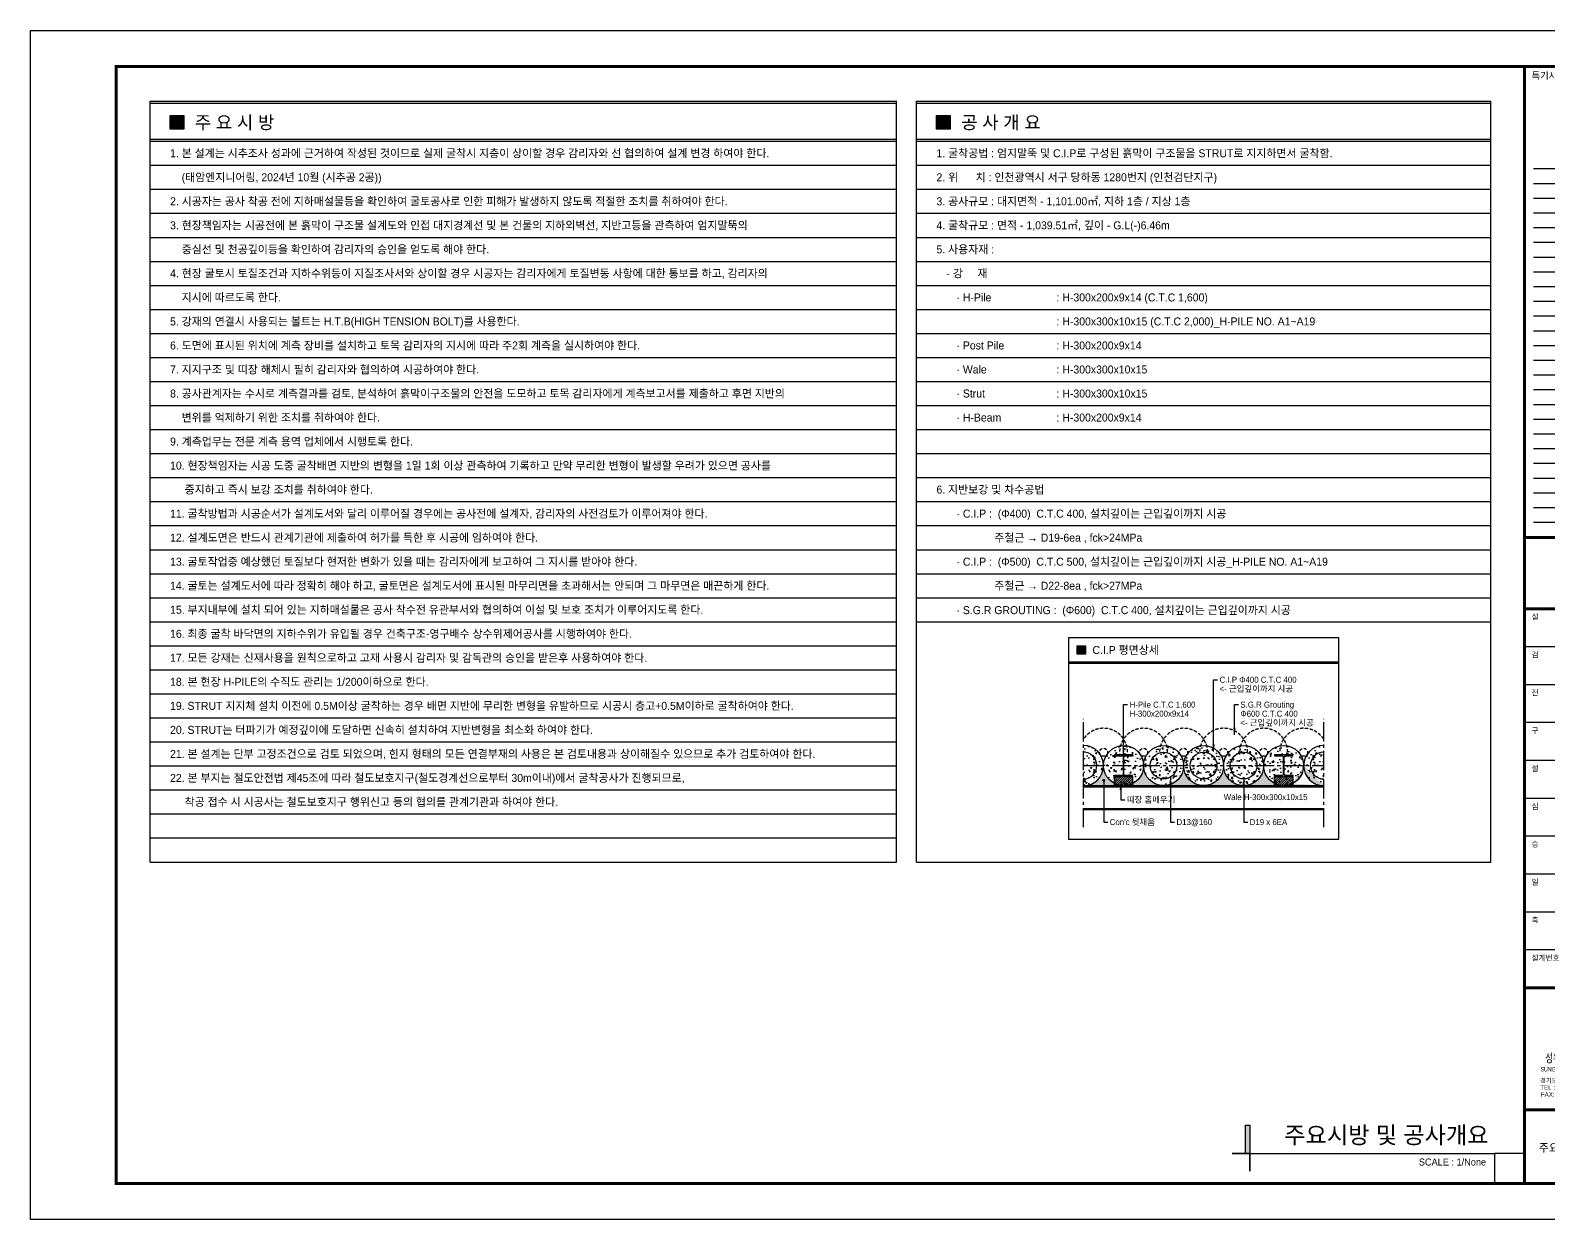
# Model space of a CAD drawing. Header units: millimetres. Extents: x 1073475 to 2890243, y -1340830 to -367733.
# Drawn here: x 1536233 to 1612107, y -427133 to -367733 of the extents above; entities that cross this region are included whole.
import ezdxf
from ezdxf.enums import TextEntityAlignment as Align

# ---------------------------------------------------------------- set-up
doc = ezdxf.new("R2010")
doc.units = ezdxf.units.MM
doc.header["$LTSCALE"] = 50
for name, pattern in [('CENTER2', [28.575, 19.05, -3.175, 3.175, -3.175]), ('DIVIDE', [1.25, 0.5, -0.25, 0, -0.25, 0, -0.25]), ('HIDDEN', [9.525, 6.35, -3.175]), ('HIDDEN2', [4.7625, 3.175, -1.5875])]:
    doc.linetypes.add(name, pattern=pattern)
for name, color, linetype in [('0-BOX', 3, 'Continuous'), ('0-CEN-DI', 1, 'DIVIDE'), ('0-CIP0', 83, 'Continuous'), ('0-DIM', 173, 'Continuous'), ('0-PILE', 10, 'Continuous'), ('0-TEXT-1', 7, 'Continuous'), ('0-WALE-1', 2, 'Continuous'), ('0-WALE-2', 1, 'Continuous'), ('11', 11, 'Continuous'), ('2', 3, 'Continuous'), ('3', 3, 'Continuous'), ('4', 4, 'Continuous'), ('A-SYM', 7, 'Continuous'), ('C-CEN-HI', 1, 'HIDDEN'), ('C-DIM', 7, 'Continuous'), ('C-띠철근', 7, 'Continuous'), ('C-주철근', 6, 'Continuous'), ('HAT', 8, 'Continuous'), ('line(x)', 253, 'Continuous'), ('SGR', 8, 'Continuous'), ('TEX', 3, 'Continuous'), ('TEXT', 3, 'Continuous'), ('TEXT01(IMAGE)', 7, 'Continuous'), ('TEXT1', 7, 'Continuous'), ('TITLE-1', 3, 'Continuous')]:
    doc.layers.add(name, color=color, linetype=linetype)
doc.layers.add('defpoint', color=193, linetype='Continuous', plot=False)
doc.styles.add('RXHG', font='arial.ttf')
doc.styles.add('RXHS', font='SIMPLEX.SHX', dxfattribs={"bigfont": 'WHGTXT.SHX'})
doc.styles.add('돋움', font='')
doc.styles.get('돋움').set_extended_font_data('Dotum')
doc.dimstyles.new('SAM-LE-LE', dxfattribs={"dimscale": 0.1, "dimtxt": 300, "dimasz": 360, "dimexe": 70, "dimexo": 0, "dimgap": 100, "dimtad": 1, "dimdec": 0, "dimzin": 0, "dimdsep": 46, "dimlunit": 6, "dimtxsty": '돋움', "dimblk": 'NONE', "dimcen": 100, "dimclrd": 1, "dimclre": 1, "dimclrt": 256, "dimadec": 0, "dimazin": 0, "dimtfac": 1, "dimtdec": 0, "dimtix": 1, "dimtmove": 2, "dimatfit": 3, "dimfxl": 70, "dimtolj": 1, "dimtzin": 0, "dimlwd": -1, "dimlwe": -1, "dimarcsym": 0})

# ---------------------------------------------------------------- blocks, each defined once
blk = doc.blocks.new('_None')
blk = doc.blocks.new('dbox')
at = {"layer": 'HAT'}
h = blk.add_hatch(color=11, dxfattribs=at)
h.paths.add_polyline_path([(77433, 9338), (77433, 10691), (77634, 10691), (77772, 10499), (77772, 9338)])
h.paths.add_polyline_path([(78357, 10329), (78357, 9338), (77980, 9338), (77980, 10162), (78156, 10329)])
h = blk.add_hatch(color=11, dxfattribs=at)
edge = h.paths.add_edge_path()
edge.add_line((78389, 9153), (78400, 9195))
edge.add_line((78400, 9195), (78457, 9195))
edge.add_line((78457, 9195), (78452, 9178))
edge.add_ellipse((77492, 11535), major_axis=(0, 2545), ratio=1, start_angle=202.14575, end_angle=210.59706)
edge.add_ellipse((78218, 10308), major_axis=(0, 1119), ratio=1, start_angle=210.59601, end_angle=228.2714)
edge.add_ellipse((78968, 9639), major_axis=(0, 114), ratio=1, start_angle=228.27786, end_angle=285.87038)
edge.add_ellipse((78968, 9639), major_axis=(0, 114), ratio=1, start_angle=-74.13617, end_angle=-16.54365)
edge.add_ellipse((78682, 8675), major_axis=(0, 1119), ratio=1, start_angle=-16.53888, end_angle=1.1365)
edge.add_ellipse((78710, 7250), major_axis=(0, 2545), ratio=1, start_angle=1.13205, end_angle=6.30579)
edge.add_line((78431, 9779), (78431, 9265))
edge.add_line((78431, 9265), (77906, 9265))
edge.add_line((77906, 9265), (77906, 9679))
edge.add_ellipse((79084, 5053), major_axis=(-53, 4773), ratio=1, start_angle=13.63978, end_angle=14.40005)
edge.add_line((77845, 9663), (77845, 9265))
edge.add_line((77845, 9265), (77360, 9265))
edge.add_line((77360, 9265), (77360, 9504))
edge.add_ellipse((79084, 5053), major_axis=(-54, 4773), ratio=1, start_angle=20.5246, end_angle=21.42921)
edge.add_ellipse((78246, 7118), major_axis=(1, 2545), ratio=1, start_angle=22.09966, end_angle=30.61589)
edge.add_ellipse((77521, 8345), major_axis=(0, 1119), ratio=1, start_angle=30.59612, end_angle=48.27151)
edge.add_ellipse((76770, 9014), major_axis=(0, 114), ratio=1, start_angle=48.27498, end_angle=105.86751)
edge.add_ellipse((76770, 9014), major_axis=(0, 114), ratio=1, start_angle=105.85778, end_angle=163.4503)
edge.add_ellipse((77057, 9978), major_axis=(0, 1119), ratio=1, start_angle=163.45499, end_angle=181.13038)
edge.add_ellipse((77028, 11403), major_axis=(0, 2545), ratio=1, start_angle=181.13636, end_angle=189.65259)
edge.add_ellipse((76655, 13600), major_axis=(1, 4773), ratio=1, start_angle=189.65565, end_angle=194.72387)
edge.add_ellipse((77757, 8815), major_axis=(0, 201), ratio=1, start_angle=-33.1522, end_angle=-28.66311)
edge.add_ellipse((77876, 9033), major_axis=(0, 46.8), ratio=1, start_angle=127.97322, end_angle=151.12117, ccw=False)
edge.add_ellipse((-198308, -206946), major_axis=(272663, 220334), ratio=0.9999999, start_angle=-0.91538, end_angle=-0.91145)
edge.add_ellipse((77863, 9053), major_axis=(0, 49), ratio=1, start_angle=104.03629, end_angle=128.0489, ccw=False)
edge.add_ellipse((77668, 9004), major_axis=(0, 153), ratio=1, start_angle=-76.08998, end_angle=-70.28749)
edge.add_ellipse((77873, 9078), major_axis=(0, 65.1), ratio=1, start_angle=89.33612, end_angle=109.77975, ccw=False)
edge.add_ellipse((77638, 9080), major_axis=(0, 170), ratio=1, start_angle=269.39254, end_angle=274.55697)
edge.add_ellipse((77867, 9099), major_axis=(0, 60.4), ratio=1, start_angle=75.19941, end_angle=94.52888, ccw=False)
edge.add_ellipse((77687, 9146), major_axis=(0, 126), ratio=1, start_angle=255.38151, end_angle=261.38389)
edge.add_ellipse((77871, 9118), major_axis=(0, 59.9), ratio=1, start_angle=424.09302, end_angle=441.18441, ccw=False)
edge.add_ellipse((78586, 8771), major_axis=(12, 855), ratio=1, start_angle=423.73232, end_angle=424.89882, ccw=False)
edge.add_ellipse((77873, 9135), major_axis=(-0.1, 54.6), ratio=1, start_angle=405.77633, end_angle=422.85172, ccw=False)
edge.add_ellipse((77243, 9746), major_axis=(21, 823), ratio=1, start_angle=227.3729, end_angle=228.31467)
edge.add_ellipse((77879, 9149), major_axis=(-0.1, 48.7), ratio=1, start_angle=391.37895, end_angle=406.71584, ccw=False)
edge.add_ellipse((80059, 5590), major_axis=(871, 4132), ratio=1, start_angle=403.17743, end_angle=403.38991, ccw=False)
edge.add_ellipse((77890, 9161), major_axis=(0.2, 45), ratio=1, start_angle=377.16985, end_angle=391.5723, ccw=False)
edge.add_ellipse((77923, 9052), major_axis=(0, 159), ratio=1, start_angle=360.49314, end_angle=376.84703, ccw=False)
edge.add_ellipse((77922, 9120), major_axis=(0, 90.2), ratio=1, start_angle=273.76468, end_angle=360.51507, ccw=False)
edge.add_line((78012, 9126), (77963, 9126))
edge.add_ellipse((78018, 9158), major_axis=(0, 63.9), ratio=1, start_angle=102.41382, end_angle=119.80768, ccw=False)
edge.add_ellipse((77951, 9143), major_axis=(-3.78, 3.78), ratio=1, start_angle=237.40671, end_angle=277.46827)
edge.add_ellipse((78051, 9274), major_axis=(-1, 160), ratio=1, start_angle=135.44574, end_angle=142.1938, ccw=False)
edge.add_ellipse((77937, 9157), major_axis=(-2.8, 2.8), ratio=1, start_angle=-89.27979, end_angle=-50.76183)
edge.add_ellipse((77917, 8964), major_axis=(0, 198), ratio=1, start_angle=-5.75604, end_angle=4.1965)
edge.add_ellipse((77905, 9138), major_axis=(0, 23.5), ratio=1, start_angle=4.16397, end_angle=54.24834)
edge.add_ellipse((78033, 9045), major_axis=(0, 182), ratio=1, start_angle=54.34106, end_angle=64.37171)
edge.add_ellipse((77916, 9102), major_axis=(0.1, 51.8), ratio=1, start_angle=64.36733, end_angle=86.88615)
edge.add_ellipse((77997, 9097), major_axis=(0, 133), ratio=1, start_angle=86.82838, end_angle=111.31775)
edge.add_ellipse((77916, 9065), major_axis=(0, 46), ratio=1, start_angle=111.28668, end_angle=179.01186)
edge.add_ellipse((77916, 9070), major_axis=(0, 50.3), ratio=1, start_angle=179.04766, end_angle=257.49529)
edge.add_line((77965, 9059), (77912, 9059))
edge.add_line((77912, 9059), (77912, 9106))
edge.add_line((77912, 9106), (78016, 9106))
edge.add_line((78016, 9106), (78016, 9025))
edge.add_ellipse((76569, 13866), major_axis=(-11, 5052), ratio=1, start_angle=196.51434, end_angle=198.75655)
edge.add_line((78204, 9085), (78172, 9195))
edge.add_line((78172, 9195), (78229, 9195))
edge.add_line((78229, 9195), (78254, 9103))
edge.add_ellipse((76655, 13600), major_axis=(-56, 4773), ratio=1, start_angle=198.905, end_angle=199.07854)
edge.add_line((78267, 9108), (78284, 9195))
edge.add_line((78284, 9195), (78342, 9195))
edge.add_line((78342, 9195), (78354, 9140))
edge.add_ellipse((76655, 13600), major_axis=(-90, 4772), ratio=1, start_angle=199.77228, end_angle=200.219)
h.paths.add_polyline_path([(77775, 9195), (77717, 9195), (77717, 9075), (77642, 9195), (77587, 9195), (77587, 8972), (77643, 8972), (77643, 9098), (77720, 8972), (77775, 8972)], flags=16)
edge = h.paths.add_edge_path(flags=16)
edge.add_line((77487, 9202), (77487, 9053))
edge.add_ellipse((77453, 9053), major_axis=(0, 33.6), ratio=1, start_angle=179.63205, end_angle=270.23961, ccw=False)
edge.add_ellipse((77453, 9053), major_axis=(0, 33.6), ratio=1, start_angle=89.65399, end_angle=180.26156, ccw=False)
edge.add_line((77419, 9053), (77419, 9202))
edge.add_line((77419, 9202), (77365, 9202))
edge.add_line((77365, 9202), (77365, 9047))
edge.add_ellipse((77439, 9049), major_axis=(0, 73.9), ratio=1, start_angle=91.62143, end_angle=151.65612)
edge.add_ellipse((77453, 9080), major_axis=(0, 108), ratio=1, start_angle=153.13176, end_angle=180.07033)
edge.add_ellipse((77453, 9080), major_axis=(0, 108), ratio=1, start_angle=179.97343, end_angle=206.91201)
edge.add_ellipse((77467, 9049), major_axis=(0, 73.7), ratio=1, start_angle=208.41656, end_angle=268.45125)
edge.add_line((77541, 9047), (77541, 9202))
edge.add_line((77541, 9202), (77487, 9202))
edge = h.paths.add_edge_path(flags=16)
edge.add_line((77279, 9104), (77218, 9119))
edge.add_ellipse((77223, 9134), major_axis=(0, 15.5), ratio=1, start_angle=20.86241, end_angle=163.74287, ccw=False)
edge.add_ellipse((77239, 9103), major_axis=(0, 49.9), ratio=1, start_angle=340.66039, end_angle=385.41453, ccw=False)
edge.add_ellipse((77246, 9126), major_axis=(0, 25.8), ratio=1, start_angle=255.14866, end_angle=339.5497, ccw=False)
edge.add_line((77271, 9120), (77326, 9120))
edge.add_ellipse((77250, 9124), major_axis=(0, 75.8), ratio=1, start_angle=266.55555, end_angle=353.45548)
edge.add_ellipse((77237, 9076), major_axis=(0, 126), ratio=1, start_angle=-10.00388, end_angle=18.56131)
edge.add_ellipse((77217, 9130), major_axis=(0, 67.6), ratio=1, start_angle=17.08716, end_angle=163.24438)
edge.add_line((77197, 9066), (77262, 9050))
edge.add_ellipse((77259, 9035), major_axis=(0, 15.9), ratio=1, start_angle=218.24348, end_angle=346.16871, ccw=False)
edge.add_ellipse((77238, 9068), major_axis=(0, 54.8), ratio=1, start_angle=165.503, end_angle=213.59299, ccw=False)
edge.add_ellipse((77228, 9041), major_axis=(0, 26.2), ratio=1, start_angle=74.99155, end_angle=171.41272, ccw=False)
edge.add_line((77203, 9048), (77146, 9048))
edge.add_ellipse((77226, 9045), major_axis=(0, 80.6), ratio=1, start_angle=88.40662, end_angle=171.85525)
edge.add_ellipse((77237, 9061), major_axis=(0, 97.8), ratio=1, start_angle=166.80632, end_angle=184.41011)
edge.add_ellipse((77246, 9060), major_axis=(0, 96.2), ratio=1, start_angle=179.64839, end_angle=218.73001)
edge.add_ellipse((77262, 9040), major_axis=(0, 70.5), ratio=1, start_angle=218.10449, end_angle=286.34765)
edge.add_ellipse((77268, 9040), major_axis=(0, 64.6), ratio=1, start_angle=-72.251, end_angle=-9.24795)
h = blk.add_hatch(color=11, dxfattribs=at)
h.paths.add_polyline_path([(78443, 9175), (78397, 9156), (78367, 9042), (78347, 9137), (78276, 9111), (78262, 9042), (78247, 9100), (78211, 9088), (78243, 8979), (78282, 8979), (78314, 9120), (78347, 8979), (78386, 8979)])
edge = h.paths.add_edge_path()
edge.add_ellipse((78571, 9096), major_axis=(0, 95.8), ratio=1, start_angle=-76.32675, end_angle=77.65075)
edge.add_ellipse((78604, 9083), major_axis=(0, 131), ratio=1, start_angle=75.19386, end_angle=89.61155)
edge.add_ellipse((78604, 9084), major_axis=(0, 131), ratio=1, start_angle=90.39035, end_angle=104.80803)
edge.add_ellipse((78571, 9072), major_axis=(0, 95.8), ratio=1, start_angle=102.35608, end_angle=256.33358)
edge.add_ellipse((78529, 9083), major_axis=(0, 139), ratio=1, start_angle=255.68401, end_angle=270.10169)
edge.add_ellipse((78529, 9084), major_axis=(0, 139), ratio=1, start_angle=269.89823, end_angle=284.31591)
edge = h.paths.add_edge_path(flags=16)
edge.add_ellipse((78524, 9084), major_axis=(0, 101), ratio=1, start_angle=269.91321, end_angle=296.85725)
edge.add_ellipse((78571, 9108), major_axis=(0, 47.9), ratio=1, start_angle=-63.63485, end_angle=66.48331)
edge.add_ellipse((78612, 9083), major_axis=(0, 96), ratio=1, start_angle=62.50271, end_angle=89.44675)
edge.add_ellipse((78612, 9085), major_axis=(0, 96), ratio=1, start_angle=90.55324, end_angle=117.49729)
edge.add_ellipse((78571, 9059), major_axis=(0, 47.9), ratio=1, start_angle=113.5185, end_angle=243.63665)
edge.add_ellipse((78524, 9083), major_axis=(0, 101), ratio=1, start_angle=243.13124, end_angle=270.07528)
edge = h.paths.add_edge_path()
edge.add_ellipse((78792, 9096), major_axis=(0, 95.8), ratio=1, start_angle=-76.32673, end_angle=77.65076)
edge.add_ellipse((78825, 9083), major_axis=(0, 131), ratio=1, start_angle=75.18482, end_angle=89.6025)
edge.add_ellipse((78825, 9084), major_axis=(0, 131), ratio=1, start_angle=90.372, end_angle=104.78969)
edge.add_ellipse((78792, 9072), major_axis=(0, 95.8), ratio=1, start_angle=102.35607, end_angle=256.33357)
edge.add_ellipse((78750, 9083), major_axis=(0, 139), ratio=1, start_angle=255.65083, end_angle=270.06851)
edge.add_ellipse((78750, 9084), major_axis=(0, 139), ratio=1, start_angle=269.93139, end_angle=284.34907)
edge = h.paths.add_edge_path(flags=16)
edge.add_ellipse((78746, 9084), major_axis=(0, 101), ratio=1, start_angle=269.93501, end_angle=296.87905)
edge.add_ellipse((78792, 9108), major_axis=(0, 47.9), ratio=1, start_angle=-63.6271, end_angle=66.49105)
edge.add_ellipse((78834, 9083), major_axis=(0, 96), ratio=1, start_angle=62.50369, end_angle=89.44773)
edge.add_ellipse((78834, 9085), major_axis=(0, 96), ratio=1, start_angle=90.55228, end_angle=117.49632)
edge.add_ellipse((78792, 9059), major_axis=(0, 47.9), ratio=1, start_angle=113.51075, end_angle=243.62891)
edge.add_ellipse((78746, 9083), major_axis=(0, 101), ratio=1, start_angle=243.13351, end_angle=270.07756)
h = blk.add_hatch(color=11, dxfattribs=at)
edge = h.paths.add_edge_path()
edge.add_line((78008, 9023), (77879, 8986))
edge.add_ellipse((77911, 9057), major_axis=(0, 77.8), ratio=1, start_angle=155.03594, end_angle=230.62664)
edge.add_line((77972, 9008), (77982, 8984))
edge.add_line((77982, 8984), (78008, 8984))
edge.add_line((78008, 8984), (78008, 9023))
at = {"layer": '11'}
for p, q in [((4288, 57600), (81088, 57600)), ((4288, 1800), (4288, 57600)), ((81088, 57600), (81088, 1800)), ((81088, 1800), (4288, 1800))]:
    blk.add_line(p, q, dxfattribs=at)
at = {"layer": '11', "const_width": 150}
blk.add_lwpolyline([(81088, 1800), (4288, 1800), (4288, 57600), (81088, 57600)], close=True, dxfattribs=at)
for points in [[(74675, 57600), (74675, 1800)], [(81088, 34076), (74675, 34076)], [(81088, 30501), (74675, 30501)], [(81088, 11577), (74675, 11577)], [(81088, 5480), (74675, 5480)]]:
    blk.add_lwpolyline(points, dxfattribs=at)
at = {"layer": '3'}
for p, q in [((81088, 28609), (74675, 28609)), ((81088, 26717), (74675, 26717)), ((81088, 24824), (74675, 24824)), ((81088, 22932), (74675, 22932)), ((81088, 21039), (74675, 21039)), ((81088, 19147), (74675, 19147)), ((81088, 17255), (74675, 17255)), ((81088, 15362), (74675, 15362)), ((81088, 13470), (74675, 13470))]:
    blk.add_line(p, q, dxfattribs=at)
at = {"layer": '4'}
for p, q in [((80586, 52479), (75119, 52479)), ((80586, 51743), (75119, 51743)), ((80586, 51007), (75119, 51007)), ((80586, 50271), (75119, 50271)), ((80586, 49536), (75119, 49536)), ((80586, 48800), (75119, 48800)), ((80586, 48064), (75119, 48064)), ((80586, 47328), (75119, 47328)), ((80586, 46592), (75119, 46592)), ((80586, 45856), (75119, 45856)), ((80586, 45120), (75119, 45120)), ((80586, 44384), (75119, 44384)), ((80586, 43648), (75119, 43648)), ((80586, 42912), (75119, 42912)), ((80586, 42176), (75119, 42176)), ((80586, 41440), (75119, 41440)), ((80586, 40704), (75119, 40704)), ((80586, 39968), (75119, 39968)), ((80586, 39232), (75119, 39232)), ((80586, 38497), (75119, 38497)), ((80586, 37761), (75119, 37761)), ((80586, 37025), (75119, 37025)), ((80586, 36289), (75119, 36289)), ((80586, 35553), (75119, 35553)), ((80586, 34817), (75119, 34817))]:
    blk.add_line(p, q, dxfattribs=at)
at = {"layer": 'TEXT', "color": 7}
for p, q in [((0, 59400), (84100, 59400)), ((0, 0), (0, 59400)), ((84100, 59400), (84100, 0)), ((84100, 0), (0, 0))]:
    blk.add_line(p, q, dxfattribs=at)
at = {"layer": 'TEX', "color": 7, "linetype": 'Continuous', "style": 'RXHG', "width": 1}
blk.add_text('FILE NAME : ', height=300, rotation=90, dxfattribs=at).set_placement((81831, 1813))
at = {"layer": 'TEX', "color": 6, "linetype": 'Continuous', "style": 'RXHG', "width": 1}
for tag, p in [('일자', (76628, 15972)), ('축척', (76628, 13925)), ('설계번호', (76684, 12170))]:
    blk.add_attdef(tag, p, '', height=300, dxfattribs=at)
at = {"layer": 'TEX', "color": 7, "linetype": 'Continuous', "style": 'RXHG', "width": 1}
blk.add_attdef('파일명', (81840, 4453), '', height=300, rotation=90, dxfattribs=at)
at = {"layer": 'TEX', "linetype": 'Continuous', "style": 'RXHG', "width": 1}
for tag, p in [('도면명-1', (77799, 3389)), ('도면명-2', (77799, 2662))]:
    blk.add_attdef(tag, text='', height=400, dxfattribs=at).set_placement(p, align=Align.CENTER)
at = {"layer": 'TEXT1'}
for s, height, style, width, p in [('특기사항', 334.3, 'RXHS', 1, (75018, 56940)), ('NOTE', 278.6, 'RXHS', 1, (77005, 56974)), ('PROJECT TITLE', 231.29, 'RXHS', 1, (76539, 33488)), ('설    계', 273.3, 'RXHS', 1, (75018, 29943)), ('DRAWN BY', 231.3, 'RXHS', 1, (76609, 29956)), ('검    토', 273.3, 'RXHS', 1, (75018, 28050)), ('CHECKED BY', 231.3, 'RXHS', 1, (76609, 28085)), ('전    기', 273.3, 'RXHS', 1, (75018, 26158)), ('ELEC BY', 231.3, 'RXHS', 1, (76609, 26192)), ('구    조', 273.3, 'RXHS', 1, (75018, 24266)), ('STRUCT BY', 231.3, 'RXHS', 1, (76609, 24300)), ('설    비', 273.3, 'RXHS', 1, (75018, 22373)), ('MECHANICAL', 231.3, 'RXHS', 1, (76609, 22407)), ('심    사', 273.3, 'RXHS', 1, (75018, 20481)), ('SUBMITTED BY', 231.29, 'RXHS', 1, (76609, 20515)), ('승    인', 273.3, 'RXHS', 1, (75018, 18588)), ('APPROVED BY', 231.29, 'RXHS', 1, (76609, 18623)), ('일    자', 273.3, 'RXHS', 1, (75018, 16696)), ('DATE', 231.3, 'RXHS', 1, (76609, 16730)), ('축    척', 273.3, 'RXHS', 1, (75018, 14804)), ('SCALE', 231.3, 'RXHS', 1, (76609, 14838)), ('설계번호', 273.3, 'RXHS', 1, (75018, 12911)), ('PROJECT NO.', 231.29, 'RXHS', 1, (76598, 12945)), ('성우종합건축사사무소', 450, 'RXHG', 0.68, (75702, 7851)), ('SUBJECT TITLE', 231.29, 'RXHS', 1, (76628, 4888))]:
    blk.add_text(s, height=height, dxfattribs=dict(at, style=style, width=width)).set_placement(p)
at = {"layer": 'TEXT1', "color": 4, "style": 'RXHG'}
for s, width, p in [('SUNG WOO ARCHITECTS & ENGINEERS CO.LTD.', 0.68, (75467, 7400)), ('경기도 성남시 분당구 구미동 153', 1, (75450, 6838)), ('TEL :대표전화 (031)726-5566', 1, (75454, 6489)), ('FAX:(031)726-5567', 1, (75481, 6139))]:
    blk.add_text(s, height=222.88, dxfattribs=dict(at, width=width)).set_placement(p)

msp = doc.modelspace()

# ---------------------------------------------------------------- hatches: boundary and pattern name
h = msp.add_hatch()
h.set_pattern_fill('GRASS', color=8, scale=6, style=0)
h.set_pattern_definition([(90, (1588864.63, -405455.3), (-107.763, 107.763), [28.575, -186.951]), (45, (1588864.63, -405455.3), (-107.763, 107.763), [28.575, -123.825]), (135, (1588864.63, -405455.3), (-107.763, -107.763), [28.575, -123.825])])
h.paths.add_polyline_path([(1589864.6, -404455.3, -0.4142136), (1588864.6, -405455.3), (1590410.1, -405455.3), (1590410.1, -405346, -0.2818611)])
h.paths.add_polyline_path([(1591864.6, -404455.3, -0.2818611), (1591319.2, -405346), (1591319.2, -405455.3), (1592864.6, -405455.3, -0.4142136)])
h.paths.add_polyline_path([(1593864.6, -404455.3, -0.4142136), (1592864.6, -405455.3), (1594864.6, -405455.3, -0.4142136)])
h.paths.add_polyline_path([(1595864.6, -404455.3, -0.4142136), (1594864.6, -405455.3), (1596864.6, -405455.3, -0.4142136)])
h.paths.add_polyline_path([(1597864.6, -404455.3, -0.4142136), (1596864.6, -405455.3), (1598410.1, -405455.3), (1598410.1, -405346, -0.2818611)])
edge = h.paths.add_edge_path()
edge.add_line((1599319.2, -405346), (1599319.2, -405455.3))
edge.add_line((1599319.2, -405455.3), (1600863.7, -405455.3))
edge.add_arc((1600864.6, -404455.3), 1000, 179.999988, 269.946993, ccw=False)
edge.add_arc((1598864.6, -404455.3), 1000, 297.035692, 359.999988, ccw=False)
h = msp.add_hatch()
h.set_pattern_fill('ANSI31', color=256, scale=25.454545, style=0)
h.set_pattern_definition([(45, (1590410.085, -405455.295), (-57.147, 57.147), [])])
h.paths.add_polyline_path([(1591319.2, -405455.3), (1590410.1, -405455.3), (1590410.1, -405000.7), (1591319.2, -405000.7)])
h = msp.add_hatch()
h.set_pattern_fill('ANSI31', color=256, scale=25.454545, style=0)
h.set_pattern_definition([(45, (1598410.085, -405455.294), (-57.147, 57.147), [])])
h.paths.add_polyline_path([(1599319.2, -405455.3), (1598410.1, -405455.3), (1598410.1, -405000.7), (1599319.2, -405000.7)])
at = {"layer": '0-DIM'}
h = msp.add_hatch(dxfattribs=at)
h.set_pattern_fill('AR-CONC', color=256, scale=4, style=0)
h.set_pattern_definition([(50, (1588864.63, -405455.3), (728.74, -63.76), [76.2, -838.2]), (355, (1588864.6, -405455.3), (-140.97, 764.23), [60.96, -670.56]), (100.45, (1588925.36, -405460.6), (587.77, 700.47), [64.76, -712.36]), (46.184, (1588864.6, -405252.1), (1084.3, -168.17), [114.3, -1257.3]), (96.636, (1588955, -405266.1), (949.6, 989.7), [97.14, -1068.54]), (351.184, (1588864.6, -405252.1), (949.6, 989.7), [91.44, -1005.84]), (21, (1588966.23, -405302.9), (606.46, -409.06), [76.2, -838.2]), (326, (1588966.2, -405302.9), (247.2, 736.75), [60.96, -670.56]), (71.45, (1589016.8, -405337), (853.67, 327.7), [64.76, -712.36]), (37.5, (1588864.63, -405455.3), (12.354, 338.22), [0, -662.43, 0, -680.72, 0, -673.1]), (7.5, (1588864.63, -405455.3), (267.28, 400.72), [0, -388.11, 0, -647.19, 0, -256.54]), (327.5, (1588638.06, -405455.3), (542.362, -22.915), [0, -254, 0, -792.48, 0, -1051.56]), (317.5, (1588536.46, -405455.3), (592.52, 101.71), [0, -330.2, 0, -526.29, 0, -746.76])])
edge = h.paths.add_edge_path()
edge.add_line((1588864.6, -403455.3), (1588864.6, -405455.3))
edge.add_arc((1588864.6, -404455.3), 1000, 270, 450)
h = msp.add_hatch(dxfattribs=at)
h.set_pattern_fill('AR-CONC', color=256, scale=4, style=0)
h.set_pattern_definition([(50, (1589864.63, -405455.3), (728.74, -63.756), [76.2, -838.2]), (355, (1589864.6, -405455.3), (-140.97, 764.227), [60.96, -670.56]), (100.451, (1589925.36, -405460.6), (587.77, 700.467), [64.76, -712.36]), (46.184, (1589864.6, -405252.1), (1084.32, -168.17), [114.3, -1257.3]), (96.636, (1589955, -405266.1), (949.62, 989.7), [97.14, -1068.54]), (351.184, (1589864.6, -405252.1), (949.62, 989.7), [91.44, -1005.84]), (21, (1589966.23, -405302.9), (606.46, -409.062), [76.2, -838.2]), (326, (1589966.2, -405302.9), (247.21, 736.75), [60.96, -670.56]), (71.451, (1590016.8, -405337), (853.666, 327.69), [64.76, -712.36]), (37.5, (1589864.63, -405455.3), (12.3544, 338.22), [0, -662.432, 0, -680.72, 0, -673.1]), (7.5, (1589864.63, -405455.3), (267.279, 400.722), [0, -388.112, 0, -647.192, 0, -256.54]), (327.5, (1589638.06, -405455.3), (542.3624, -22.915), [0, -254, 0, -792.48, 0, -1051.56]), (317.5, (1589536.46, -405455.3), (592.517, 101.706), [0, -330.2, 0, -526.288, 0, -746.76])])
edge = h.paths.add_edge_path()
edge.add_arc((1590864.6, -404455.3), 1000, 0, 360)
edge = h.paths.add_edge_path()
edge.add_arc((1592864.6, -404455.3), 1000, 0, 360)
edge = h.paths.add_edge_path()
edge.add_arc((1594864.6, -404455.3), 1000, 0, 360)
edge = h.paths.add_edge_path()
edge.add_arc((1596864.6, -404455.3), 1000, 0, 360)
edge = h.paths.add_edge_path()
edge.add_arc((1598864.6, -404455.3), 1000, 0, 360)
h = msp.add_hatch(dxfattribs=at)
h.set_pattern_fill('AR-CONC', color=256, scale=4, style=0)
h.set_pattern_definition([(50, (1599864.63, -405455.3), (728.74, -63.76), [76.2, -838.2]), (355, (1599864.6, -405455.3), (-140.97, 764.23), [60.96, -670.56]), (100.45, (1599925.36, -405460.6), (587.77, 700.47), [64.76, -712.36]), (46.184, (1599864.6, -405252.1), (1084.3, -168.17), [114.3, -1257.3]), (96.636, (1599955, -405266.1), (949.6, 989.7), [97.14, -1068.54]), (351.184, (1599864.6, -405252.1), (949.6, 989.7), [91.44, -1005.84]), (21, (1599966.23, -405302.9), (606.46, -409.06), [76.2, -838.2]), (326, (1599966.2, -405302.9), (247.2, 736.75), [60.96, -670.56]), (71.45, (1600016.8, -405337), (853.67, 327.7), [64.76, -712.36]), (37.5, (1599864.63, -405455.3), (12.354, 338.22), [0, -662.43, 0, -680.72, 0, -673.1]), (7.5, (1599864.63, -405455.3), (267.28, 400.72), [0, -388.11, 0, -647.19, 0, -256.54]), (327.5, (1599638.06, -405455.3), (542.362, -22.915), [0, -254, 0, -792.48, 0, -1051.56]), (317.5, (1599536.46, -405455.3), (592.52, 101.71), [0, -330.2, 0, -526.29, 0, -746.76])])
edge = h.paths.add_edge_path()
edge.add_line((1600864.6, -405455.3), (1600864.6, -403455.3))
edge.add_arc((1600864.6, -404455.3), 1000, 90, 270)
at = {"layer": 'A-SYM'}
msp.add_hatch(color=2, dxfattribs=at).paths.add_polyline_path([(1597177.7, -422418.9), (1596951.4, -422418.9), (1596951.4, -423833.1), (1597177.7, -423833.1)])
at = {"layer": 'C-띠철근'}
h = msp.add_hatch(color=256, dxfattribs=at)
edge = h.paths.add_edge_path()
edge.add_arc((1589402.8, -404133.9), 35.6, 0, 360)
h = msp.add_hatch(color=256, dxfattribs=at)
edge = h.paths.add_edge_path()
edge.add_arc((1592327.9, -404133.9), 35.6, 0, 360)
h = msp.add_hatch(color=256, dxfattribs=at)
edge = h.paths.add_edge_path()
edge.add_arc((1592864.6, -403824.2), 35.6, 0, 360)
h = msp.add_hatch(color=256, dxfattribs=at)
edge = h.paths.add_edge_path()
edge.add_arc((1593402.8, -404133.9), 35.6, 0, 360)
h = msp.add_hatch(color=256, dxfattribs=at)
edge = h.paths.add_edge_path()
edge.add_arc((1594327.9, -404133.9), 35.6, 0, 360)
h = msp.add_hatch(color=256, dxfattribs=at)
edge = h.paths.add_edge_path()
edge.add_arc((1594864.6, -403824.2), 35.6, 0, 360)
h = msp.add_hatch(color=256, dxfattribs=at)
edge = h.paths.add_edge_path()
edge.add_arc((1595402.8, -404133.9), 35.6, 0, 360)
h = msp.add_hatch(color=256, dxfattribs=at)
edge = h.paths.add_edge_path()
edge.add_arc((1596327.9, -404133.9), 35.6, 0, 360)
h = msp.add_hatch(color=256, dxfattribs=at)
edge = h.paths.add_edge_path()
edge.add_arc((1596864.6, -403824.2), 35.6, 0, 360)
h = msp.add_hatch(color=256, dxfattribs=at)
edge = h.paths.add_edge_path()
edge.add_arc((1597402.8, -404133.9), 35.6, 0, 360)
h = msp.add_hatch(color=256, dxfattribs=at)
edge = h.paths.add_edge_path()
edge.add_arc((1600327.9, -404133.9), 35.6, 0, 360)
h = msp.add_hatch(color=256, dxfattribs=at)
edge = h.paths.add_edge_path()
edge.add_arc((1589402.8, -404784.8), 35.6, 0, 360)
h = msp.add_hatch(color=256, dxfattribs=at)
edge = h.paths.add_edge_path()
edge.add_arc((1592327.9, -404784.8), 35.6, 0, 360)
h = msp.add_hatch(color=256, dxfattribs=at)
edge = h.paths.add_edge_path()
edge.add_arc((1592864.6, -405086.4), 35.6, 0, 360)
h = msp.add_hatch(color=256, dxfattribs=at)
edge = h.paths.add_edge_path()
edge.add_arc((1593402.8, -404784.8), 35.6, 0, 360)
h = msp.add_hatch(color=256, dxfattribs=at)
edge = h.paths.add_edge_path()
edge.add_arc((1594327.9, -404784.8), 35.6, 0, 360)
h = msp.add_hatch(color=256, dxfattribs=at)
edge = h.paths.add_edge_path()
edge.add_arc((1594864.6, -405086.4), 35.6, 0, 360)
h = msp.add_hatch(color=256, dxfattribs=at)
edge = h.paths.add_edge_path()
edge.add_arc((1595402.8, -404784.8), 35.6, 0, 360)
h = msp.add_hatch(color=256, dxfattribs=at)
edge = h.paths.add_edge_path()
edge.add_arc((1596327.9, -404784.8), 35.6, 0, 360)
h = msp.add_hatch(color=256, dxfattribs=at)
edge = h.paths.add_edge_path()
edge.add_arc((1596864.6, -405086.4), 35.6, 0, 360)
h = msp.add_hatch(color=256, dxfattribs=at)
edge = h.paths.add_edge_path()
edge.add_arc((1597402.8, -404784.8), 35.6, 0, 360)
h = msp.add_hatch(color=256, dxfattribs=at)
edge = h.paths.add_edge_path()
edge.add_arc((1600327.9, -404784.8), 35.6, 0, 360)
at = {"layer": 'TEXT01(IMAGE)'}
for points in [[(1543214.6, -371987.8), (1543897.9, -371987.8), (1543897.9, -372671), (1543214.6, -372671)], [(1581514.6, -371987.8), (1582197.9, -371987.8), (1582197.9, -372671), (1581514.6, -372671)], [(1588549.4, -398470.6), (1588969.9, -398470.6), (1588969.9, -398891.1), (1588549.4, -398891.1)]]:
    msp.add_hatch(color=256, dxfattribs=at).paths.add_polyline_path(points)

# ---------------------------------------------------------------- linework, layer by layer
at = {"color": 4, "ltscale": 0.2}
for p, q in [((1542214.6, -371271), (1579514.6, -371271)), ((1542214.6, -409271), (1542214.6, -371271)), ((1579514.6, -409271), (1579514.6, -371271)), ((1580514.6, -371271), (1609214.6, -371271)), ((1580514.6, -409271), (1580514.6, -371271)), ((1609214.6, -409271), (1609214.6, -371271)), ((1542214.6, -373271), (1579514.6, -373271)), ((1580514.6, -373271), (1609214.6, -373271)), ((1542214.6, -409271), (1579514.6, -409271)), ((1580514.6, -409271), (1609214.6, -409271))]:
    msp.add_line(p, q, dxfattribs=at)
for points in [[(1591319.2, -405455.3), (1590410.1, -405455.3), (1590410.1, -405000.7), (1591319.2, -405000.7)], [(1599319.2, -405455.3), (1598410.1, -405455.3), (1598410.1, -405000.7), (1599319.2, -405000.7)]]:
    msp.add_lwpolyline(points, close=True)
at = {"layer": '0-BOX'}
msp.add_line((1588113.9, -399280.9), (1601615.4, -399280.9), dxfattribs=at)
at = {"layer": '0-BOX', "color": 8}
msp.add_line((1588113.9, -399347.6), (1601615.4, -399347.6), dxfattribs=at)
at = {"layer": '0-BOX'}
msp.add_lwpolyline([(1601615.4, -408125.7), (1601615.4, -398080.9), (1588113.9, -398080.9), (1588113.9, -408125.7)], close=True, dxfattribs=at)
at = {"layer": '0-CEN-DI', "color": 1, "linetype": 'CENTER2'}
for p, q in [((1588864.6, -407533.4), (1588864.6, -402117.8)), ((1600864.6, -407533.4), (1600864.6, -402117.8))]:
    msp.add_line(p, q, dxfattribs=at)
at = {"layer": '0-CIP0'}
for centre in [(1590864.6, -404455.3), (1592864.6, -404455.3), (1594864.6, -404455.3), (1596864.6, -404455.3), (1598864.6, -404455.3)]:
    msp.add_circle(centre, 1000, dxfattribs=at)
for centre, start, end in [((1588864.6, -404455.3), 270, 90), ((1600864.6, -404455.3), 90, 270)]:
    msp.add_arc(centre, 1000, start, end, dxfattribs=at)
at = {"layer": '0-PILE'}
for points in [[(1591319.2, -405000.7), (1591319.2, -404946.2), (1590937.4, -404946.2, -0.4142136), (1590882.8, -404891.7), (1590882.8, -404018.9, -0.4142136), (1590937.4, -403964.4), (1591319.2, -403964.4), (1591319.2, -403909.8), (1590410.1, -403909.8), (1590410.1, -403964.4), (1590791.9, -403964.4, -0.4142136), (1590846.4, -404018.9), (1590846.4, -404891.7, -0.4142136), (1590791.9, -404946.2), (1590410.1, -404946.2), (1590410.1, -405000.7)], [(1599319.2, -405000.7), (1599319.2, -404946.2), (1598937.4, -404946.2, -0.4142136), (1598882.8, -404891.7), (1598882.8, -404018.9, -0.4142136), (1598937.4, -403964.4), (1599319.2, -403964.4), (1599319.2, -403909.8), (1598410.1, -403909.8), (1598410.1, -403964.4), (1598791.9, -403964.4, -0.4142136), (1598846.4, -404018.9), (1598846.4, -404891.7, -0.4142136), (1598791.9, -404946.2), (1598410.1, -404946.2), (1598410.1, -405000.7)]]:
    msp.add_lwpolyline(points, format="xyb", close=True, dxfattribs=at)
at = {"layer": '0-WALE-1'}
for p, q in [((1588864.6, -405455.3), (1600864.6, -405455.3)), ((1588864.6, -406655.3), (1600864.6, -406655.3))]:
    msp.add_line(p, q, dxfattribs=at)
at = {"layer": '0-WALE-2'}
for p, q in [((1588864.6, -405515.3), (1600864.6, -405515.3)), ((1588864.6, -406595.3), (1600864.6, -406595.3))]:
    msp.add_line(p, q, dxfattribs=at)
at = {"layer": 'A-SYM', "color": 2}
for points in [[(1596951.4, -423833.1), (1596951.4, -423833.1), (1596293.9, -423833.1), (1596951.4, -423833.1), (1596951.4, -422418.9), (1597177.7, -422418.9), (1597177.7, -423833.1), (1596951.4, -423833.1), (1609408.1, -423833.1)], [(1596293.9, -423833.1), (1597177.7, -423833.1), (1597177.7, -424716.9), (1597177.7, -423833.1), (1609408.1, -423833.1)]]:
    msp.add_lwpolyline(points, dxfattribs=at)
at = {"layer": 'C-CEN-HI', "color": 7, "linetype": 'CENTER2'}
msp.add_line((1588859.6, -404455.3), (1600864.6, -404455.3), dxfattribs=at)
at = {"layer": 'C-띠철근'}
for centre in [(1589402.8, -404133.9), (1592327.9, -404133.9), (1592864.6, -403824.2), (1593402.8, -404133.9), (1594327.9, -404133.9), (1594864.6, -403824.2), (1595402.8, -404133.9), (1596327.9, -404133.9), (1596864.6, -403824.2), (1597402.8, -404133.9), (1600327.9, -404133.9), (1589402.8, -404784.8), (1592327.9, -404784.8), (1592864.6, -405086.4), (1593402.8, -404784.8), (1594327.9, -404784.8), (1594864.6, -405086.4), (1595402.8, -404784.8), (1596327.9, -404784.8), (1596864.6, -405086.4), (1597402.8, -404784.8), (1600327.9, -404784.8)]:
    msp.add_circle(centre, 35.6, dxfattribs=at)
at = {"layer": 'C-주철근'}
for centre in [(1592864.6, -404455.3), (1594864.6, -404455.3), (1596864.6, -404455.3)]:
    msp.add_circle(centre, 666.7, dxfattribs=at)
for centre, start, end in [((1588864.6, -404455.3), 270, 90), ((1600864.6, -404455.3), 90, 270)]:
    msp.add_arc(centre, 666.7, start, end, dxfattribs=at)
at = {"layer": 'defpoint'}
msp.add_lwpolyline([(1609408.1, -423833.1), (1609408.1, -425333.1), (1610908.1, -425333.1), (1610908.1, -423833.1), (1609408.1, -423833.1)], dxfattribs=at)
at = {"layer": 'line(x)', "color": 251, "ltscale": 0.2}
for p, q in [((1542214.6, -371371), (1579514.6, -371371)), ((1580514.6, -371371), (1609214.6, -371371)), ((1542214.6, -373171), (1579514.6, -373171)), ((1580514.6, -373171), (1609214.6, -373171))]:
    msp.add_line(p, q, dxfattribs=at)
at = {"layer": 'line(x)', "ltscale": 0.2}
for p, q in [((1542214.6, -374471), (1579514.6, -374471)), ((1580514.6, -374471), (1609214.6, -374471)), ((1542214.6, -375671), (1579514.6, -375671)), ((1580514.6, -375671), (1609214.6, -375671)), ((1542214.6, -376871), (1579514.6, -376871)), ((1580514.6, -376871), (1609214.6, -376871)), ((1542214.6, -378071), (1579514.6, -378071)), ((1580514.6, -378071), (1609214.6, -378071)), ((1542214.6, -379271), (1579514.6, -379271)), ((1580514.6, -379271), (1609214.6, -379271)), ((1542214.6, -380471), (1579514.6, -380471)), ((1580514.6, -380471), (1609214.6, -380471)), ((1542214.6, -381671), (1579514.6, -381671)), ((1580514.6, -381671), (1609214.6, -381671)), ((1542214.6, -382871), (1579514.6, -382871)), ((1580514.6, -382871), (1609214.6, -382871)), ((1542214.6, -384071), (1579514.6, -384071)), ((1580514.6, -384071), (1609214.6, -384071)), ((1542214.6, -385271), (1579514.6, -385271)), ((1580514.6, -385271), (1609214.6, -385271)), ((1542214.6, -386471), (1579514.6, -386471)), ((1580514.6, -386471), (1609214.6, -386471)), ((1542214.6, -387671), (1579514.6, -387671)), ((1580514.6, -387671), (1609214.6, -387671)), ((1542214.6, -388871), (1579514.6, -388871)), ((1580514.6, -388871), (1609214.6, -388871)), ((1542214.6, -390071), (1579514.6, -390071)), ((1580514.6, -390071), (1609214.6, -390071)), ((1542214.6, -391271), (1579514.6, -391271)), ((1580514.6, -391271), (1609214.6, -391271)), ((1542214.6, -392471), (1579514.6, -392471)), ((1580514.6, -392471), (1609214.6, -392471)), ((1542214.6, -393671), (1579514.6, -393671)), ((1580514.6, -393671), (1609214.6, -393671)), ((1542214.6, -394871), (1579514.6, -394871)), ((1580514.6, -394871), (1609214.6, -394871)), ((1542214.6, -396071), (1579514.6, -396071)), ((1580514.6, -396071), (1609214.6, -396071)), ((1542214.6, -397271), (1579514.6, -397271)), ((1580514.6, -397271), (1609214.6, -397271)), ((1542214.6, -398471), (1579514.6, -398471)), ((1542214.6, -399671), (1579514.6, -399671)), ((1542214.6, -400871), (1579514.6, -400871)), ((1542214.6, -402071), (1579514.6, -402071)), ((1542214.6, -403271), (1579514.6, -403271)), ((1542214.6, -404471), (1579514.6, -404471)), ((1542214.6, -405671), (1579514.6, -405671)), ((1542214.6, -406871), (1579514.6, -406871)), ((1542214.6, -408071), (1579514.6, -408071))]:
    msp.add_line(p, q, dxfattribs=at)
at = {"layer": 'SGR', "linetype": 'HIDDEN2'}
for centre in [(1589864.6, -403792), (1591864.6, -403792), (1593864.6, -403792), (1595864.6, -403792), (1597864.6, -403792), (1599864.6, -403792)]:
    msp.add_circle(centre, 200, dxfattribs=at)
for centre, start, end in [((1589864.6, -403792), 0, 146.44269), ((1591864.6, -403792), 0, 180), ((1593864.6, -403792), 0, 180), ((1595864.6, -403792), 0, 180), ((1597864.6, -403792), 0, 180), ((1599864.6, -403792), 33.55731, 180)]:
    msp.add_arc(centre, 1200, start, end, dxfattribs=at)
at = {"layer": 'TEXT01(IMAGE)'}
for points in [[(1543214.6, -371987.8), (1543897.9, -371987.8), (1543897.9, -372671), (1543214.6, -372671)], [(1581514.6, -371987.8), (1582197.9, -371987.8), (1582197.9, -372671), (1581514.6, -372671)], [(1588549.4, -398470.6), (1588969.9, -398470.6), (1588969.9, -398891.1), (1588549.4, -398891.1)]]:
    msp.add_lwpolyline(points, close=True, dxfattribs=at)

# ---------------------------------------------------------------- block references
msp.add_blockref('dbox', (1536232.7, -427133.1)).add_auto_attribs({'설계번호': 'C - 101', '파일명': 'C - 000', '도면명-1': '주요시방 및 공사개요', '일자': '2025 . 03 .    .', '축척': '1 / NONE'})

# ---------------------------------------------------------------- texts
at = {"layer": '0-TEXT-1', "style": '돋움'}
for s, height, p in [('주 요 시 방', 650, (1544451.1, -372329.4)), ('공 사 개 요', 650, (1582751.1, -372329.4)), ('C.I.P 평면상세 ', 400, (1589310.3, -398680.9))]:
    msp.add_text(s, height=height, dxfattribs=at).set_placement(p, align=Align.MIDDLE_LEFT)
at = {"layer": '2', "color": 3, "style": '돋움'}
for s, p in [('1. 본 설계는 시추조사 성과에 근거하여 작성된 것이므로 실제 굴착시 지층이 상이할 경우 감리자와 선 협의하여 설계 변경 하여야 한다.', (1543214.6, -373871)), ('1. 굴착공법 : 엄지말뚝 및 C.I.P로 구성된 흙막이 구조물을 STRUT로 지지하면서 굴착함.', (1581514.6, -373871)), ('    (태암엔지니어링, 2024년 10월 (시추공 2공))', (1543214.6, -375071)), ('2. 위      치 : 인천광역시 서구 당하동 1280번지 (인천검단지구)', (1581514.6, -375071)), ('2. 시공자는 공사 착공 전에 지하매설물등을 확인하여 굴토공사로 인한 피해가 발생하지 않도록 적절한 조치를 취하여야 한다.', (1543214.6, -376271)), ('3. 공사규모 : 대지면적 - 1,101.00㎡, 지하 1층 / 지상 1층', (1581514.6, -376271)), ('3. 현장책임자는 시공전에 본 흙막이 구조물 설계도와 인접 대지경계선 및 본 건물의 지하외벽선, 지반고등을 관측하여 엄지말뚝의 ', (1543214.6, -377471)), ('4. 굴착규모 : 면적 - 1,039.51㎡, 깊이 - G.L(-)6.46m', (1581514.6, -377471)), ('    중심선 및 천공깊이등을 확인하여 감리자의 승인을 얻도록 해야 한다.', (1543214.6, -378671)), ('5. 사용자재 :', (1581514.6, -378671)), ('4. 현장 굴토시 토질조건과 지하수위등이 지질조사서와 상이할 경우 시공자는 감리자에게 토질변동 사항에 대한 통보를 하고, 감리자의', (1543214.6, -379871)), ('- 강     재', (1582014.6, -379871)), ('    지시에 따르도록 한다.', (1543214.6, -381071)), ('· H-Pile', (1582514.6, -381071)), (': H-300x200x9x14 (C.T.C 1,600)', (1587514.6, -381071)), ('5. 강재의 연결시 사용되는 볼트는 H.T.B(HIGH TENSION BOLT)를 사용한다. ', (1543214.6, -382271)), (': H-300x300x10x15 (C.T.C 2,000)_H-PILE NO. A1~A19 ', (1587514.6, -382271)), ('6. 도면에 표시된 위치에 계측 장비를 설치하고 토목 감리자의 지시에 따라 주2회 계측을 실시하여야 한다.', (1543214.6, -383471)), ('· Post Pile ', (1582514.6, -383471)), (': H-300x200x9x14 ', (1587514.6, -383471)), ('7. 지지구조 및 띠장 해체시 필히 감리자와 협의하여 시공하여야 한다. ', (1543214.6, -384671)), ('· Wale', (1582514.6, -384671)), (': H-300x300x10x15', (1587514.6, -384671)), ('8. 공사관계자는 수시로 계측결과를 검토, 분석하여 흙막이구조물의 안전을 도모하고 토목 감리자에게 계측보고서를 제출하고 후면 지반의', (1543214.6, -385871)), ('· Strut', (1582514.6, -385871)), (': H-300x300x10x15', (1587514.6, -385871)), ('    변위를 억제하기 위한 조치를 취하여야 한다.', (1543214.6, -387071)), ('· H-Beam', (1582514.6, -387071)), (': H-300x200x9x14', (1587514.6, -387071)), ('9. 계측업무는 전문 계측 용역 업체에서 시행토록 한다.', (1543214.6, -388271)), ('10. 현장책임자는 시공 도중 굴착배면 지반의 변형을 1일 1회 이상 관측하여 기록하고 만약 무리한 변형이 발생할 우려가 있으면 공사를', (1543214.6, -389471)), ('     중지하고 즉시 보강 조치를 취하여야 한다.', (1543214.6, -390671)), ('6. 지반보강 및 차수공법', (1581514.6, -390671)), ('11. 굴착방법과 시공순서가 설계도서와 달리 이루어질 경우에는 공사전에 설계자, 감리자의 사전검토가 이루어져야 한다. ', (1543214.6, -391871)), ('· C.I.P :  (Φ400)  C.T.C 400, 설치깊이는 근입깊이까지 시공', (1582514.6, -391871)), ('12. 설계도면은 반드시 관계기관에 제출하여 허가를 득한 후 시공에 임하여야 한다.', (1543214.6, -393071)), ('             주철근 → D19-6ea , fck>24MPa', (1582514.6, -393071)), ('13. 굴토작업중 예상했던 토질보다 현저한 변화가 있을 때는 감리자에게 보고하여 그 지시를 받아야 한다.   ', (1543214.6, -394271)), ('· C.I.P :  (Φ500)  C.T.C 500, 설치깊이는 근입깊이까지 시공_H-PILE NO. A1~A19 ', (1582514.6, -394271)), ('14. 굴토는 설계도서에 따라 정확히 해야 하고, 굴토면은 설계도서에 표시된 마무리면을 초과해서는 안되며 그 마무면은 매끈하게 한다.', (1543214.6, -395471)), ('             주철근 → D22-8ea , fck>27MPa', (1582514.6, -395471)), ('15. 부지내부에 설치 되어 있는 지하매설물은 공사 착수전 유관부서와 협의하여 이설 및 보호 조치가 이루어지도록 한다.', (1543214.6, -396671)), ('· S.G.R GROUTING :  (Φ600)  C.T.C 400, 설치깊이는 근입깊이까지 시공', (1582514.6, -396691.2)), ('16. 최종 굴착 바닥면의 지하수위가 유입될 경우 건축구조-영구배수 상수위제어공사를 시행하여야 한다.', (1543214.6, -397871)), ('17. 모든 강재는 신재사용을 원칙으로하고 고재 사용시 감리자 및 감독관의 승인을 받은후 사용하여야 한다. ', (1543214.6, -399071)), ('18. 본 현장 H-PILE의 수직도 관리는 1/200이하으로 한다.', (1543214.6, -400271)), ('19. STRUT 지지체 설치 이전에 0.5M이상 굴착하는 경우 배면 지반에 무리한 변형을 유발하므로 시공시 층고+0.5M이하로 굴착하여야 한다.', (1543214.6, -401471)), ('20. STRUT는 터파기가 예정깊이에 도달하면 신속히 설치하여 지반변형을 최소화 하여야 한다.', (1543214.6, -402671)), ('21. 본 설계는 단부 고정조건으로 검토 되었으며, 힌지 형태의 모든 연결부재의 사용은 본 검토내용과 상이해질수 있으므로 추가 검토하여야 한다.', (1543214.6, -403871)), ('22. 본 부지는 철도안전법 제45조에 따라 철도보호지구(철도경계선으로부터 30m이내)에서 굴착공사가 진행되므로, ', (1543214.6, -405071)), ('     착공 접수 시 시공사는 철도보호지구 행위신고 등의 협의를 관계기관과 하여야 한다.', (1543214.6, -406271))]:
    msp.add_text(s, height=400, dxfattribs=at).set_placement(p, align=Align.MIDDLE_LEFT)
at = {"layer": 'C-DIM', "color": 7, "style": '돋움'}
for s, p in [('<- 근입깊이까지 시공', (1595663.4, -400617.7)), ('C.I.P Φ400 C.T.C 400', (1595663.4, -400167.7)), ('H-Pile C.T.C 1,600', (1591164.6, -401411.5)), ('S.G.R Grouting', (1596703.2, -401411.5)), ('H-300x200x9x14', (1591164.6, -401861.5)), ('<- 근입깊이까지 시공', (1596703.2, -402311.5)), ('Φ600 C.T.C 400', (1596703.2, -401861.5)), ('Wale H-300x300x10x15', (1595870.9, -406029.6)), ('띠장 홈메우기', (1591025.1, -406157.7)), ("Con'c 뒷채움", (1590173.6, -407277)), ('D13@160', (1593510.5, -407277)), ('D19 x 6EA', (1597168.2, -407277))]:
    msp.add_text(s, height=300, dxfattribs=at).set_placement(p, align=Align.MIDDLE_LEFT)
at = {"layer": 'TITLE-1', "style": '돋움'}
for s, height, p in [('주요시방 및 공사개요', 850, (1609108.1, -422908.8)), ('SCALE : 1/None ', 350, (1609108.1, -424256.3))]:
    msp.add_text(s, height=height, dxfattribs=at).set_placement(p, align=Align.MIDDLE_RIGHT)

# ---------------------------------------------------------------- leaders
at = {"layer": 'C-DIM'}
for points, override in [([(1595363.4, -403750.1), (1595363.4, -400167.7), (1595563.4, -400167.7)], {"dimscale": 1}), ([(1590864.6, -403956.6), (1590864.6, -401411.5), (1591064.6, -401411.5)], {"dimscale": 1}), ([(1596403.2, -402915.5), (1596403.2, -401411.5), (1596603.2, -401411.5)], {"dimscale": 1}), ([(1589873.6, -405193.4), (1589873.6, -407277), (1590073.6, -407277)], {"dimscale": 0.4, "dimldrblk": 'Dot'}), ([(1593210.5, -404978.9), (1593210.5, -407277), (1593410.5, -407277)], {"dimscale": 1}), ([(1596868.2, -405065.9), (1596868.2, -407277), (1597068.2, -407277)], {"dimscale": 1}), ([(1590725.1, -405321.2), (1590725.1, -406157.7), (1590925.1, -406157.7)], {"dimscale": 1})]:
    msp.add_leader(points, dimstyle='SAM-LE-LE', override=override, dxfattribs=at)

doc.saveas('drawing.dxf')
